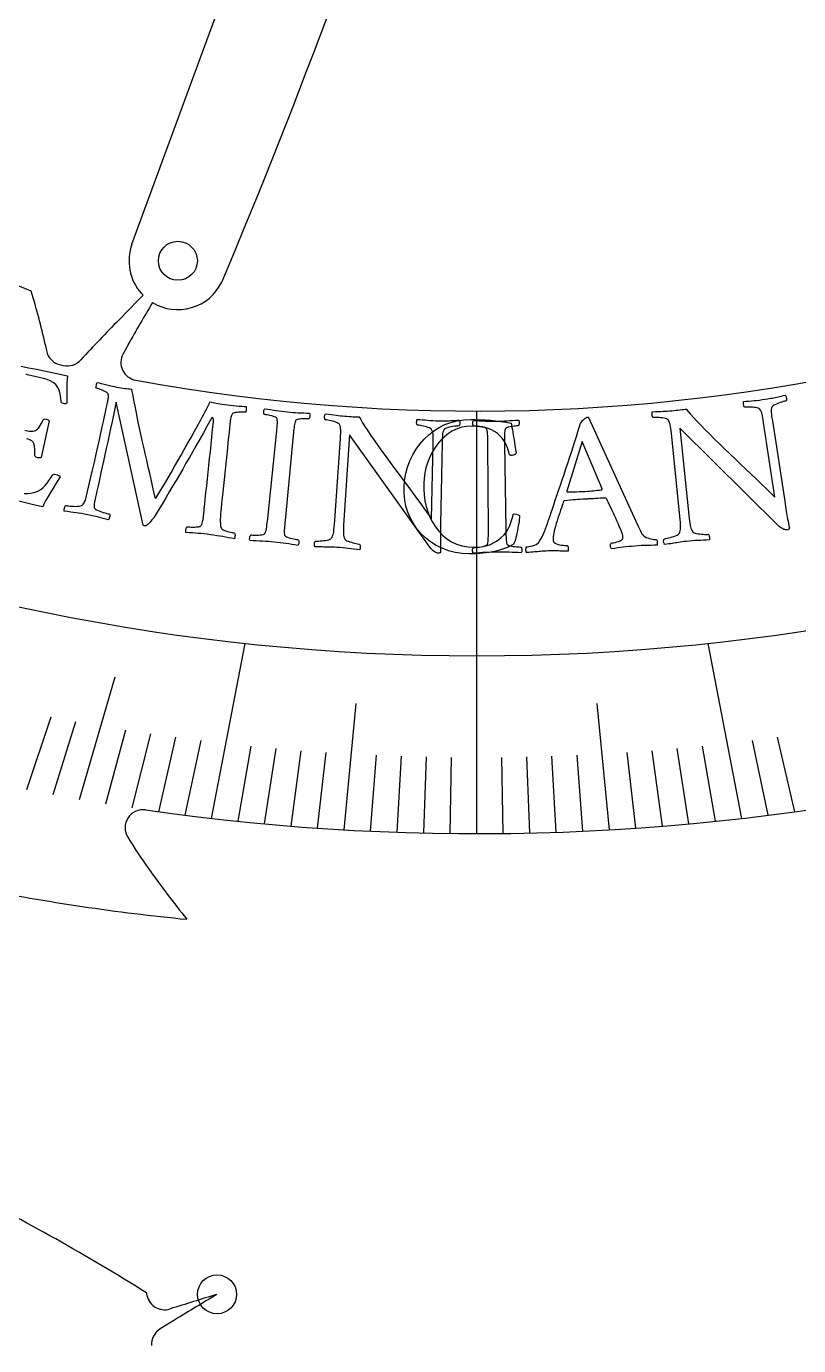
# Model space of a CAD drawing. Header units: millimetres. Extents: x -45 to 45, y -45 to 45.
# Drawn here: x -6.23 to 4.46, y -26.37 to -8.11 of the extents above; entities that cross this region are included whole.
import ezdxf

# ---------------------------------------------------------------- set-up
doc = ezdxf.new("R2010")
doc.units = ezdxf.units.MM
for name, color, linetype in [('CUT_INNER', 6, 'Continuous'), ('CUT_OUTER', 1, 'Continuous'), ('ENGRAVE', 7, 'Continuous'), ('ENGRAVE_FINE', 8, 'Continuous'), ('TEXT', 5, 'Continuous')]:
    doc.layers.add(name, color=color, linetype=linetype)

msp = doc.modelspace()

# ---------------------------------------------------------------- linework, layer by layer
at = {"layer": 'CUT_INNER'}
for points in [[(-4.772, -11.1205), (-1.9236, -3.3681), (-1.9024, -3.3181)], [(-4.9548, -12.1713), (-4.6858, -11.8987), (-4.6161, -11.829), (-4.6424, -11.8023)], [(-5.9734, -12.504), (-5.9559, -12.5953)], [(-4.8226, -12.5073), (-4.8945, -12.6383)], [(-5.7596, -12.7933), (-5.7224, -12.8015)], [(-4.0151, -20.4642), (-4.0119, -20.4687)], [(-4.57, -25.641), (-4.569, -25.6467)], [(-4.1714, -26.0092), (-4.3829, -26.1402)]]:
    msp.add_lwpolyline(points, dxfattribs=at)
for centre, radius, start, end in [((0.0001, -0.0001), 43.3831, 216.35284, 0.70917), ((-81.6063, 21.5093), 84.8242, 336.990557, 342.660295), ((0.0003, 12.8577), 26.2896, 259.65555, 307.11507), ((-17.452, -38.9657), 29.4412, 67.46598, 73.15908), ((-4.1384, -11.3533), 0.675, 159.82577, 221.70077), ((-4.1382, -11.3534), 0.6748, 238.82753, 334.20848), ((-14.1355, -14.2951), 8.3563, 12.37733, 17.57295), ((17.0528, -24.834), 25.1094, 149.07736, 150.59897), ((15.0532, -31.7837), 28.0173, 135.57219, 137.12493), ((-5.7101, -12.548), 0.2503, 190.89395, 258.59358), ((-5.6684, -12.557), 0.2504, 257.54647, 319.17719), ((-4.6754, -12.7587), 0.25, 151.22822, 259.62891), ((0.0003, 12.8506), 32.1325, 261.80212, 282.45773), ((-4.6175, -19.201), 0.25, 81.74257, 211.78499), ((1.0547, -15.7296), 6.9002, 211.478, 215.80257), ((6.5895, -11.918), 13.6197, 215.18659, 218.86541), ((-1.1436, 8.8325), 29.4412, 258.71598, 264.40908), ((-20.2321, -50.5706), 29.4412, 57.8607, 63.5538), ((-4.32, -25.6236), 0.2501, 185.30118, 287.29673), ((22.1845, -110.179), 88.362, 106.963289, 107.404267), ((42.2312, -102.1366), 89.1547, 120.931817, 121.36392), ((-4.2513, -26.3527), 0.25, 121.75692, 184.0699)]:
    msp.add_arc(centre, radius, start, end, dxfattribs=at)
at = {"layer": 'CUT_OUTER'}
msp.add_circle((0, 0), 45, dxfattribs=at)
at = {"layer": 'ENGRAVE'}
for points in [[(0, -19.2819), (0, -13.4319)], [(-3.6693, -19.0718), (-3.2037, -16.6515)], [(3.6693, -19.0718), (3.2037, -16.6515)]]:
    msp.add_lwpolyline(points, dxfattribs=at)
for centre, radius in [((0, 0), 44.1916), ((0, 12.859), 29.684), ((-4.1373, -11.3519), 0.27), ((-3.5943, -25.6608), 0.27)]:
    msp.add_circle(centre, radius, dxfattribs=at)
at = {"layer": 'ENGRAVE_FINE'}
for points in [[(-5.4989, -18.808), (-5.0031, -17.1122)], [(-1.8357, -19.2295), (-1.6688, -17.4811)], [(1.8357, -19.2295), (1.6688, -17.4811)], [(-6.229, -18.6725), (-5.893, -17.6653)], [(-5.8641, -18.7425), (-5.5473, -17.73)], [(-5.1334, -18.8693), (-4.8554, -17.8474)], [(-4.7677, -18.9263), (-4.5092, -17.9002)], [(-4.4018, -18.9791), (-4.1629, -17.949)], [(-4.0356, -19.0276), (-3.8164, -17.9938)], [(-3.3029, -19.1118), (-3.1231, -18.0717)], [(3.3029, -19.1118), (3.1231, -18.0717)], [(4.0356, -19.0276), (3.8164, -17.9938)], [(4.4018, -18.9791), (4.1629, -17.949)], [(-2.9362, -19.1475), (-2.7763, -18.1047)], [(-2.5695, -19.1791), (-2.4295, -18.1339)], [(-2.2026, -19.2064), (-2.0825, -18.1591)], [(-1.4686, -19.2484), (-1.3885, -18.1979)], [(-1.1015, -19.263), (-1.0414, -18.2115)], [(-0.7344, -19.2735), (-0.6943, -18.2212)], [(-0.3672, -19.2798), (-0.3471, -18.227)], [(0.3672, -19.2798), (0.3471, -18.227)], [(0.7344, -19.2735), (0.6943, -18.2212)], [(1.1015, -19.263), (1.0414, -18.2115)], [(1.4686, -19.2484), (1.3885, -18.1979)], [(2.2026, -19.2064), (2.0825, -18.1591)], [(2.5695, -19.1791), (2.4295, -18.1339)], [(2.9362, -19.1475), (2.7763, -18.1047)]]:
    msp.add_lwpolyline(points, dxfattribs=at)
at = {"layer": 'TEXT'}
for points in [[(-6.3049, -12.8093), (-6.2023, -12.8315), (-6.0949, -12.8534), (-5.9857, -12.8752), (-5.878, -12.8973), (-5.7717, -12.9197), (-5.6669, -12.9424), (-5.6708, -12.9941), (-5.6733, -13.0439), (-5.6742, -13.0919), (-5.6737, -13.138), (-5.6727, -13.1835), (-5.6721, -13.2296), (-5.672, -13.2763), (-5.6723, -13.3237), (-5.6814, -13.328), (-5.6926, -13.3301), (-5.7057, -13.33), (-5.7207, -13.3276), (-5.7358, -13.3231), (-5.7464, -13.3169), (-5.7524, -13.3093), (-5.7539, -13.3001), (-5.7611, -13.2208), (-5.7757, -13.1554), (-5.7978, -13.1039), (-5.8275, -13.0662), (-5.8631, -13.0379), (-5.9033, -13.0142), (-5.9479, -12.9953), (-5.9971, -12.981), (-6.2185, -12.9286), (-6.228, -12.9264), (-6.2409, -12.9236)], [(-6.2547, -13.6984), (-6.22, -13.7047), (-6.1904, -13.7091), (-6.1648, -13.7112), (-6.1425, -13.7108), (-6.1233, -13.7078), (-6.1073, -13.7022), (-6.0933, -13.694), (-6.0801, -13.683), (-6.0677, -13.6694), (-6.0561, -13.6529), (-6.0444, -13.6335), (-6.0315, -13.6107), (-6.0175, -13.5844), (-6.0025, -13.5548), (-5.9972, -13.5472), (-5.9884, -13.5428), (-5.9761, -13.5418), (-5.9604, -13.5441), (-5.9456, -13.5483), (-5.9335, -13.5537), (-5.9242, -13.5604), (-5.9176, -13.5682), (-6.0314, -14.0764), (-6.0394, -14.0797), (-6.0498, -14.081), (-6.0626, -14.0803), (-6.0779, -14.0776), (-6.0926, -14.073), (-6.1036, -14.0667), (-6.111, -14.0587), (-6.1148, -14.0489), (-6.1158, -14.0109), (-6.1171, -13.9784), (-6.1188, -13.9514), (-6.1208, -13.93), (-6.1232, -13.9127), (-6.1258, -13.8983), (-6.1287, -13.8868), (-6.1319, -13.8781), (-6.1356, -13.871), (-6.1399, -13.8643), (-6.1448, -13.8579), (-6.1504, -13.852), (-6.1582, -13.8449), (-6.1707, -13.8375), (-6.1878, -13.83), (-6.2096, -13.8224), (-6.2342, -13.8146)], [(-6.2632, -14.5725), (-6.2156, -14.5721), (-6.1725, -14.5684), (-6.1338, -14.5615), (-6.0996, -14.5514), (-6.0644, -14.5366), (-6.0318, -14.5167), (-6.0017, -14.4917), (-5.9743, -14.4616), (-5.9482, -14.4281), (-5.9221, -14.393), (-5.8961, -14.3561), (-5.8702, -14.3177), (-5.8641, -14.3114), (-5.855, -14.3079), (-5.8429, -14.3073), (-5.8278, -14.3094), (-5.8051, -14.3154), (-5.787, -14.3225), (-5.7736, -14.3308), (-5.7647, -14.3403), (-5.7965, -14.3923), (-5.8297, -14.4458), (-5.8642, -14.5008), (-5.9, -14.5574), (-5.934, -14.6129), (-5.9631, -14.6647), (-5.9873, -14.7128), (-6.0065, -14.7574), (-6.1175, -14.7326), (-6.228, -14.7068), (-6.3379, -14.6799)]]:
    msp.add_lwpolyline(points, dxfattribs=at)
for points in [[(-4.9886, -13.0994), (-4.9564, -13.1053), (-4.9261, -13.1103), (-4.8977, -13.1143), (-4.8711, -13.1174), (-4.8461, -13.12), (-4.822, -13.1226), (-4.799, -13.1251), (-4.777, -13.1277), (-4.7728, -13.1595), (-4.7665, -13.1994), (-4.7579, -13.2472), (-4.7471, -13.3029), (-4.7346, -13.3653), (-4.7209, -13.4331), (-4.7059, -13.5063), (-4.6896, -13.585), (-4.6722, -13.6675), (-4.6539, -13.7526), (-4.6345, -13.8401), (-4.6141, -13.9301), (-4.5932, -14.0212), (-4.5725, -14.112), (-4.5518, -14.2026), (-4.5312, -14.293), (-4.5109, -14.3816), (-4.4914, -14.467), (-4.4726, -14.5493), (-4.4545, -14.6283), (-4.4532, -14.631), (-4.451, -14.6332), (-4.448, -14.6347), (-4.4442, -14.6357), (-4.4402, -14.6356), (-4.4367, -14.634), (-4.4337, -14.6309), (-4.4312, -14.6263), (-4.3754, -14.5318), (-4.3228, -14.4419), (-4.2734, -14.3567), (-4.227, -14.2761), (-4.1822, -14.1978), (-4.1374, -14.1195), (-4.0926, -14.0412), (-4.0479, -13.9628), (-4.0021, -13.8822), (-3.9544, -13.7975), (-3.9048, -13.7085), (-3.8532, -13.6153), (-3.8361, -13.5842), (-3.8185, -13.5517), (-3.8003, -13.5179), (-3.7817, -13.4827), (-3.7635, -13.4479), (-3.7467, -13.4155), (-3.7313, -13.3853), (-3.7173, -13.3575), (-3.7056, -13.3341), (-3.6973, -13.3174), (-3.6923, -13.3074), (-3.6907, -13.3041), (-3.6312, -13.3161), (-3.5773, -13.3262), (-3.5289, -13.3344), (-3.486, -13.3407), (-3.4501, -13.3453), (-3.412, -13.3497), (-3.3716, -13.354), (-3.3291, -13.3582), (-3.2878, -13.362), (-3.2514, -13.3651), (-3.2199, -13.3676), (-3.1932, -13.3694), (-3.1924, -13.3743), (-3.1921, -13.3831), (-3.1923, -13.3957), (-3.1929, -13.4122), (-3.1937, -13.4283), (-3.1942, -13.4399), (-3.1946, -13.4468), (-3.1947, -13.4491), (-3.2056, -13.4481), (-3.2194, -13.4475), (-3.2361, -13.4472), (-3.2558, -13.4473), (-3.2768, -13.4479), (-3.2973, -13.4493), (-3.3174, -13.4514), (-3.3372, -13.4542), (-3.3549, -13.4578), (-3.3689, -13.4623), (-3.3793, -13.4676), (-3.3861, -13.4736), (-3.3911, -13.4837), (-3.3957, -13.4952), (-3.3998, -13.5083), (-3.4034, -13.5228), (-3.4065, -13.5377), (-3.4092, -13.552), (-3.4115, -13.5656), (-3.4133, -13.5786), (-3.4171, -13.6184), (-3.422, -13.6674), (-3.4281, -13.7255), (-3.4354, -13.7927), (-3.4435, -13.8666), (-3.4519, -13.945), (-3.4607, -14.0278), (-3.4699, -14.115), (-3.4793, -14.2041), (-3.4886, -14.2927), (-3.4978, -14.3808), (-3.5069, -14.4684), (-3.5157, -14.5532), (-3.5241, -14.6331), (-3.532, -14.7081), (-3.5395, -14.7782), (-3.5429, -14.8171), (-3.5457, -14.8551), (-3.5481, -14.8921), (-3.55, -14.928), (-3.5506, -14.9622), (-3.549, -14.9938), (-3.5453, -15.0228), (-3.5395, -15.0492), (-3.5342, -15.0593), (-3.5245, -15.0686), (-3.5104, -15.0772), (-3.4918, -15.0852), (-3.4709, -15.0924), (-3.4497, -15.099), (-3.4283, -15.1048), (-3.4065, -15.11), (-3.3867, -15.1143), (-3.3708, -15.1175), (-3.3591, -15.1197), (-3.3513, -15.1209), (-3.3476, -15.1318), (-3.3457, -15.1433), (-3.3454, -15.1556), (-3.3469, -15.1685), (-3.3491, -15.1804), (-3.3512, -15.1897), (-3.3532, -15.1963), (-3.355, -15.2003), (-3.396, -15.1926), (-3.4364, -15.1851), (-3.4763, -15.1778), (-3.5156, -15.1707), (-3.5555, -15.1637), (-3.5971, -15.1571), (-3.6403, -15.1507), (-3.6853, -15.1446), (-3.7323, -15.1386), (-3.7762, -15.1335), (-3.8169, -15.1293), (-3.8545, -15.1261), (-3.8921, -15.1231), (-3.933, -15.1198), (-3.977, -15.1161), (-4.0244, -15.1121), (-4.0252, -15.1077), (-4.0256, -15.1005), (-4.0256, -15.0905), (-4.0253, -15.0777), (-4.024, -15.0643), (-4.0216, -15.0525), (-4.018, -15.0423), (-4.0131, -15.0337), (-4.0033, -15.0348), (-3.9909, -15.0358), (-3.9759, -15.0366), (-3.9584, -15.0372), (-3.9395, -15.0376), (-3.9207, -15.0375), (-3.9017, -15.0372), (-3.8828, -15.0364), (-3.865, -15.0352), (-3.8497, -15.0335), (-3.8369, -15.0313), (-3.8265, -15.0285), (-3.8191, -15.0232), (-3.8122, -15.014), (-3.8059, -15.0008), (-3.8001, -14.9835), (-3.795, -14.9649), (-3.7908, -14.9476), (-3.7876, -14.9317), (-3.7852, -14.917), (-3.7831, -14.9004), (-3.7811, -14.8815), (-3.7791, -14.8602), (-3.7772, -14.8367), (-3.7752, -14.8131), (-3.7732, -14.7919), (-3.7712, -14.7729), (-3.7691, -14.7563), (-3.7584, -14.6574), (-3.748, -14.5603), (-3.7379, -14.4652), (-3.7279, -14.372), (-3.7181, -14.2792), (-3.708, -14.1854), (-3.6978, -14.0906), (-3.6875, -13.9947), (-3.6769, -13.8964), (-3.6662, -13.7944), (-3.6553, -13.6887), (-3.6442, -13.5792), (-3.6438, -13.5741), (-3.6439, -13.5671), (-3.6444, -13.5583), (-3.6453, -13.5476), (-3.6471, -13.5373), (-3.6504, -13.5298), (-3.655, -13.5248), (-3.6611, -13.5226), (-3.6641, -13.5234), (-3.6678, -13.5266), (-3.6722, -13.5323), (-3.6773, -13.5403), (-3.7315, -13.6379), (-3.7839, -13.7318), (-3.8345, -13.822), (-3.8833, -13.9084), (-3.9309, -13.9922), (-3.9779, -14.0745), (-4.0245, -14.1551), (-4.0705, -14.2342), (-4.1164, -14.3128), (-4.1628, -14.392), (-4.2097, -14.4717), (-4.2571, -14.5521), (-4.3057, -14.6343), (-4.3563, -14.7196), (-4.4089, -14.8079), (-4.4635, -14.8992), (-4.4684, -14.9056), (-4.4755, -14.9145), (-4.4848, -14.9259), (-4.4963, -14.9398), (-4.509, -14.9547), (-4.5218, -14.969), (-4.5347, -14.9828), (-4.5477, -14.996), (-4.5602, -15.0073), (-4.5717, -15.0154), (-4.5821, -15.0202), (-4.5914, -15.0218), (-4.5949, -15.0221), (-4.5993, -15.0212), (-4.6046, -15.0191), (-4.6108, -15.0157), (-4.6121, -15.0143), (-4.6133, -15.0132), (-4.6147, -15.0124), (-4.6161, -15.012), (-4.9897, -13.3067), (-5.0083, -13.3961), (-5.0275, -13.4868), (-5.0473, -13.5788), (-5.0678, -13.6722), (-5.0883, -13.7655), (-5.1085, -13.8575), (-5.1282, -13.9481), (-5.1475, -14.0374), (-5.1662, -14.1238), (-5.184, -14.2058), (-5.2011, -14.2835), (-5.2173, -14.3569), (-5.2323, -14.4246), (-5.2459, -14.4854), (-5.258, -14.5393), (-5.2685, -14.5863), (-5.2772, -14.6249), (-5.2836, -14.6536), (-5.2878, -14.6726), (-5.2897, -14.6816), (-5.2915, -14.6917), (-5.293, -14.7023), (-5.2942, -14.7135), (-5.2952, -14.7253), (-5.2958, -14.737), (-5.2959, -14.7478), (-5.2954, -14.7579), (-5.2945, -14.7672), (-5.2895, -14.7777), (-5.2791, -14.7882), (-5.2634, -14.7985), (-5.2424, -14.8088), (-5.2186, -14.8186), (-5.1944, -14.8276), (-5.1699, -14.8357), (-5.145, -14.8429), (-5.1223, -14.849), (-5.1045, -14.8537), (-5.0916, -14.8568), (-5.0835, -14.8586), (-5.08, -14.8663), (-5.0786, -14.876), (-5.0795, -14.8879), (-5.0827, -14.9019), (-5.0866, -14.9154), (-5.09, -14.9258), (-5.0927, -14.933), (-5.095, -14.9371), (-5.1342, -14.9271), (-5.1706, -14.9177), (-5.2042, -14.909), (-5.235, -14.901), (-5.2663, -14.8932), (-5.3017, -14.8851), (-5.341, -14.8767), (-5.3843, -14.8681), (-5.4305, -14.8593), (-5.4729, -14.8518), (-5.5116, -14.8455), (-5.5464, -14.8404), (-5.5813, -14.8357), (-5.6201, -14.8303), (-5.6628, -14.8242), (-5.7095, -14.8174), (-5.7101, -14.8129), (-5.71, -14.8057), (-5.7094, -14.7957), (-5.7083, -14.783), (-5.7063, -14.7696), (-5.7031, -14.758), (-5.6989, -14.748), (-5.6935, -14.7398), (-5.6829, -14.7416), (-5.6682, -14.7435), (-5.6493, -14.7456), (-5.6261, -14.7478), (-5.6009, -14.7497), (-5.5757, -14.7508), (-5.5506, -14.7512), (-5.5255, -14.7508), (-5.5027, -14.7492), (-5.4843, -14.746), (-5.4703, -14.7412), (-5.4608, -14.7348), (-5.449, -14.7224), (-5.4389, -14.7092), (-5.4305, -14.6951), (-5.4237, -14.6801), (-5.4178, -14.6639), (-5.4119, -14.646), (-5.406, -14.6265), (-5.4002, -14.6054), (-5.3723, -14.4852), (-5.3451, -14.3674), (-5.3186, -14.252), (-5.2928, -14.139), (-5.268, -14.03), (-5.2448, -13.9266), (-5.223, -13.8289), (-5.2027, -13.7369), (-5.184, -13.6519), (-5.1672, -13.5751), (-5.1521, -13.5067), (-5.1389, -13.4465), (-5.1279, -13.3963), (-5.1195, -13.3577), (-5.1137, -13.3306), (-5.1105, -13.3151), (-5.1076, -13.3), (-5.105, -13.2852), (-5.1026, -13.2707), (-5.1004, -13.2565), (-5.0988, -13.2428), (-5.0982, -13.2295), (-5.0986, -13.2168), (-5.0999, -13.2047), (-5.1031, -13.1957), (-5.1105, -13.1864), (-5.1222, -13.1768), (-5.1381, -13.1669), (-5.1564, -13.1571), (-5.1751, -13.148), (-5.1942, -13.1395), (-5.2139, -13.1316), (-5.2323, -13.1248), (-5.2477, -13.1194), (-5.2601, -13.1155), (-5.2695, -13.1132), (-5.2702, -13.1106), (-5.2696, -13.1034), (-5.2677, -13.0916), (-5.2646, -13.0752), (-5.261, -13.0586), (-5.2581, -13.0465), (-5.2556, -13.0388), (-5.2538, -13.0355), (-5.2251, -13.0427), (-5.1994, -13.0493), (-5.1767, -13.0553), (-5.157, -13.0607), (-5.1387, -13.0657), (-5.1204, -13.0705), (-5.1021, -13.0751), (-5.0837, -13.0795), (-5.064, -13.084), (-5.0415, -13.0888), (-5.0164, -13.094), (-4.9886, -13.0994)], [(2.7002, -13.4276), (2.7295, -13.4246), (2.7585, -13.4215), (2.7872, -13.4185), (2.8156, -13.4155), (2.8419, -13.4125), (2.8644, -13.4095), (2.8833, -13.4065), (2.8984, -13.4036), (2.9255, -13.4368), (2.9595, -13.4759), (3.0003, -13.5209), (3.0482, -13.5719), (3.1017, -13.6276), (3.1596, -13.6867), (3.222, -13.7493), (3.2889, -13.8154), (3.3589, -13.8836), (3.4303, -13.9528), (3.5033, -14.0228), (3.5778, -14.0938), (3.6527, -14.1649), (3.7269, -14.2354), (3.8003, -14.3053), (3.8729, -14.3746), (3.9429, -14.4421), (4.0085, -14.5063), (4.0697, -14.5673), (4.1263, -14.6251), (3.9708, -13.5894), (3.9655, -13.5549), (3.9604, -13.5244), (3.9555, -13.4977), (3.9509, -13.475), (3.9453, -13.4549), (3.9375, -13.4362), (3.9276, -13.4189), (3.9154, -13.403), (3.9084, -13.397), (3.8973, -13.3918), (3.8823, -13.3873), (3.8632, -13.3836), (3.842, -13.3806), (3.8204, -13.3784), (3.7984, -13.3769), (3.776, -13.3762), (3.7549, -13.3761), (3.7367, -13.3765), (3.7216, -13.3773), (3.7094, -13.3786), (3.7037, -13.3715), (3.6992, -13.3625), (3.6961, -13.3518), (3.6943, -13.3393), (3.6933, -13.3268), (3.6927, -13.3163), (3.6926, -13.3076), (3.6929, -13.3009), (3.7313, -13.297), (3.7685, -13.2933), (3.8045, -13.29), (3.8395, -13.2869), (3.8749, -13.2836), (3.9123, -13.2793), (3.9519, -13.2742), (3.9935, -13.2681), (4.0228, -13.2636), (4.0492, -13.2592), (4.0727, -13.2551), (4.0933, -13.2512), (4.1127, -13.2474), (4.1324, -13.2433), (4.1523, -13.239), (4.1726, -13.2344), (4.1941, -13.2295), (4.2178, -13.2243), (4.2436, -13.2186), (4.2716, -13.2126), (4.2751, -13.2185), (4.2785, -13.2258), (4.2818, -13.2346), (4.2851, -13.2449), (4.2874, -13.2559), (4.2881, -13.2673), (4.2871, -13.2789), (4.2844, -13.2909), (4.2745, -13.2928), (4.2609, -13.2961), (4.2436, -13.3007), (4.2225, -13.3067), (4.1999, -13.3136), (4.1779, -13.3213), (4.1566, -13.3298), (4.1359, -13.3391), (4.1175, -13.3487), (4.1032, -13.3582), (4.093, -13.3676), (4.0869, -13.3769), (4.081, -13.3941), (4.0773, -13.412), (4.0757, -13.4307), (4.0764, -13.4501), (4.0786, -13.4723), (4.0819, -13.4994), (4.0863, -13.5313), (4.0919, -13.568), (4.2638, -14.6786), (4.2697, -14.7165), (4.2752, -14.752), (4.2803, -14.785), (4.285, -14.8156), (4.2896, -14.8447), (4.2943, -14.8733), (4.2991, -14.9013), (4.304, -14.9287), (4.3092, -14.957), (4.3149, -14.9875), (4.3212, -15.0203), (4.328, -15.0553), (4.3266, -15.0607), (4.3237, -15.0653), (4.3192, -15.069), (4.313, -15.072), (4.3066, -15.0742), (4.3012, -15.0759), (4.2969, -15.0771), (4.2935, -15.0778), (4.2867, -15.078), (4.2776, -15.0767), (4.2664, -15.0739), (4.2529, -15.0697), (4.2378, -15.0634), (4.2217, -15.0544), (4.2048, -15.0427), (4.1868, -15.0282), (2.8099, -13.6694), (2.9423, -14.9193), (2.9462, -14.9538), (2.9502, -14.9842), (2.9544, -15.0106), (2.9586, -15.0328), (2.9639, -15.0524), (2.971, -15.071), (2.98, -15.0885), (2.9908, -15.1048), (2.9979, -15.1111), (3.0091, -15.1167), (3.0243, -15.1218), (3.0437, -15.1262), (3.0654, -15.1299), (3.0878, -15.1331), (3.1109, -15.1356), (3.1346, -15.1375), (3.1571, -15.1387), (3.1764, -15.1392), (3.1926, -15.1389), (3.2056, -15.138), (3.2115, -15.1452), (3.2161, -15.1539), (3.2195, -15.1642), (3.2215, -15.1761), (3.2226, -15.188), (3.2227, -15.1987), (3.222, -15.2081), (3.2203, -15.2161), (3.1792, -15.218), (3.1395, -15.2199), (3.1012, -15.2217), (3.0644, -15.2236), (3.0271, -15.2257), (2.9874, -15.2287), (2.9452, -15.2323), (2.9005, -15.2367), (2.8701, -15.24), (2.8421, -15.2434), (2.8165, -15.2468), (2.7932, -15.2504), (2.7713, -15.254), (2.7497, -15.2575), (2.7285, -15.261), (2.7076, -15.2645), (2.6854, -15.268), (2.6602, -15.2718), (2.6318, -15.2759), (2.6004, -15.2803), (2.5972, -15.2742), (2.5941, -15.2666), (2.5913, -15.2577), (2.5887, -15.2472), (2.5871, -15.236), (2.5874, -15.2246), (2.5894, -15.2131), (2.5932, -15.2013), (2.6037, -15.1999), (2.6181, -15.1973), (2.6363, -15.1933), (2.6584, -15.1881), (2.6823, -15.182), (2.7059, -15.1751), (2.7292, -15.1675), (2.7524, -15.1592), (2.7729, -15.1505), (2.7885, -15.1417), (2.7993, -15.1329), (2.8052, -15.124), (2.8126, -15.1072), (2.8179, -15.0897), (2.8212, -15.0715), (2.8225, -15.0526), (2.8222, -15.0309), (2.8208, -15.0041), (2.8184, -14.9722), (2.8149, -14.9353), (2.694, -13.7412), (2.69, -13.7043), (2.686, -13.6723), (2.682, -13.6453), (2.6779, -13.6233), (2.673, -13.6045), (2.6664, -13.5868), (2.658, -13.5704), (2.6479, -13.5552), (2.6408, -13.5477), (2.6291, -13.5411), (2.613, -13.5355), (2.5924, -13.5309), (2.5695, -13.5272), (2.5465, -13.5243), (2.5235, -13.5224), (2.5004, -13.5213), (2.4791, -13.5208), (2.4616, -13.5207), (2.4479, -13.5209), (2.4379, -13.5214), (2.4323, -13.5106), (2.4284, -13.4996), (2.4262, -13.4884), (2.4257, -13.4771), (2.4262, -13.4664), (2.4272, -13.457), (2.4287, -13.4491), (2.4306, -13.4425), (2.4742, -13.44), (2.5135, -13.4379), (2.5484, -13.4364), (2.579, -13.4355), (2.6078, -13.4345), (2.6377, -13.4329), (2.6684, -13.4306), (2.7002, -13.4276)], [(-2.6232, -13.4439), (-2.5845, -13.4475), (-2.5462, -13.4504), (-2.5084, -13.4527), (-2.471, -13.4544), (-2.4335, -13.4558), (-2.3951, -13.4575), (-2.3559, -13.4594), (-2.3159, -13.4614), (-2.3118, -13.4685), (-2.3095, -13.4776), (-2.3089, -13.4886), (-2.3099, -13.5017), (-2.3122, -13.5146), (-2.3151, -13.5254), (-2.3186, -13.534), (-2.3228, -13.5403), (-2.3326, -13.5398), (-2.3458, -13.5394), (-2.3624, -13.5392), (-2.3825, -13.5393), (-2.4039, -13.5397), (-2.4247, -13.5408), (-2.4449, -13.5424), (-2.4645, -13.5446), (-2.4818, -13.5477), (-2.4952, -13.5523), (-2.5046, -13.5584), (-2.5101, -13.5659), (-2.5151, -13.5807), (-2.5196, -13.5977), (-2.5233, -13.6168), (-2.5265, -13.6382), (-2.5293, -13.6612), (-2.532, -13.6853), (-2.5347, -13.7105), (-2.5372, -13.7367), (-2.5376, -13.7409), (-2.5381, -13.7452), (-2.5385, -13.7494), (-2.5389, -13.7536), (-2.5393, -13.7578), (-2.5397, -13.7621), (-2.5401, -13.7663), (-2.5405, -13.7705), (-2.6526, -14.9456), (-2.653, -14.9498), (-2.6534, -14.954), (-2.6538, -14.9583), (-2.6542, -14.9625), (-2.6546, -14.9667), (-2.655, -14.9709), (-2.6554, -14.9752), (-2.6558, -14.9794), (-2.6582, -15.0055), (-2.6603, -15.0305), (-2.6621, -15.0542), (-2.6636, -15.0767), (-2.6645, -15.0977), (-2.6642, -15.1168), (-2.6629, -15.1341), (-2.6605, -15.1495), (-2.6561, -15.1569), (-2.6475, -15.1643), (-2.6344, -15.1717), (-2.6171, -15.1792), (-2.5972, -15.1863), (-2.5765, -15.1926), (-2.5549, -15.198), (-2.5326, -15.2026), (-2.5116, -15.2064), (-2.4942, -15.2092), (-2.4803, -15.2113), (-2.4699, -15.2125), (-2.4667, -15.2195), (-2.4645, -15.2286), (-2.4634, -15.2397), (-2.4634, -15.2528), (-2.4646, -15.2659), (-2.4673, -15.2766), (-2.4714, -15.2852), (-2.4769, -15.2914), (-2.5193, -15.2849), (-2.5608, -15.2786), (-2.6014, -15.2724), (-2.6412, -15.2665), (-2.6808, -15.2609), (-2.7209, -15.2557), (-2.7616, -15.251), (-2.803, -15.2466), (-2.8433, -15.2428), (-2.8841, -15.2394), (-2.9253, -15.2365), (-2.9669, -15.234), (-3.0089, -15.2318), (-3.0513, -15.2296), (-3.0941, -15.2275), (-3.1372, -15.2255), (-3.1414, -15.2183), (-3.1437, -15.2091), (-3.1442, -15.198), (-3.1428, -15.185), (-3.1402, -15.1721), (-3.1369, -15.1614), (-3.133, -15.153), (-3.1284, -15.1467), (-3.118, -15.1476), (-3.104, -15.1484), (-3.0863, -15.149), (-3.065, -15.1495), (-3.0421, -15.1494), (-3.0197, -15.1483), (-2.9977, -15.1463), (-2.9761, -15.1434), (-2.9572, -15.1395), (-2.9431, -15.1348), (-2.9337, -15.1292), (-2.9292, -15.1227), (-2.9222, -15.1051), (-2.9162, -15.0849), (-2.9112, -15.0622), (-2.9072, -15.0368), (-2.9038, -15.0096), (-2.9004, -14.9813), (-2.897, -14.9519), (-2.8938, -14.9215), (-2.7715, -13.7475), (-2.7684, -13.7169), (-2.7655, -13.6873), (-2.763, -13.6585), (-2.7607, -13.6305), (-2.7592, -13.6042), (-2.7592, -13.5805), (-2.7606, -13.5593), (-2.7635, -13.5405), (-2.7663, -13.5322), (-2.7738, -13.5245), (-2.7859, -13.5174), (-2.8026, -13.5108), (-2.822, -13.5047), (-2.8419, -13.4991), (-2.8623, -13.494), (-2.8833, -13.4893), (-2.903, -13.4853), (-2.9193, -13.4821), (-2.9323, -13.4799), (-2.9421, -13.4785), (-2.9449, -13.4714), (-2.9467, -13.4623), (-2.9474, -13.4512), (-2.9471, -13.4381), (-2.9455, -13.4251), (-2.9427, -13.4144), (-2.9386, -13.4059), (-2.9333, -13.3998), (-2.8934, -13.4057), (-2.8538, -13.4117), (-2.8146, -13.4178), (-2.7758, -13.424), (-2.7372, -13.4299), (-2.6989, -13.4352), (-2.6609, -13.4399), (-2.6232, -13.4439)], [(-1.8266, -13.5027), (-1.7972, -13.5047), (-1.7681, -13.5067), (-1.7393, -13.5086), (-1.7108, -13.5105), (-1.6844, -13.512), (-1.6617, -13.5129), (-1.6426, -13.5132), (-1.6272, -13.5129), (-1.6062, -13.5502), (-1.5794, -13.5945), (-1.5468, -13.6459), (-1.5084, -13.7043), (-1.4651, -13.7683), (-1.4181, -13.8365), (-1.3673, -13.9088), (-1.3127, -13.9853), (-1.2554, -14.0645), (-1.1968, -14.1448), (-1.1369, -14.2263), (-1.0756, -14.3089), (-1.0139, -14.3917), (-0.9529, -14.4739), (-0.8925, -14.5553), (-0.8328, -14.636), (-0.7753, -14.7144), (-0.7216, -14.7889), (-0.6717, -14.8594), (-0.6258, -14.9261), (-0.6022, -13.879), (-0.6016, -13.8441), (-0.6014, -13.8132), (-0.6017, -13.7861), (-0.6023, -13.7629), (-0.6044, -13.7422), (-0.6089, -13.7224), (-0.6157, -13.7037), (-0.625, -13.6859), (-0.6309, -13.6788), (-0.6409, -13.6718), (-0.655, -13.6648), (-0.6731, -13.6579), (-0.6935, -13.6513), (-0.7144, -13.6455), (-0.7359, -13.6403), (-0.7578, -13.6358), (-0.7786, -13.6321), (-0.7965, -13.6293), (-0.8116, -13.6275), (-0.8239, -13.6267), (-0.8283, -13.6187), (-0.8311, -13.6091), (-0.8323, -13.598), (-0.832, -13.5854), (-0.8309, -13.5729), (-0.8296, -13.5624), (-0.8283, -13.5539), (-0.8268, -13.5473), (-0.7883, -13.55), (-0.751, -13.5528), (-0.7149, -13.5556), (-0.68, -13.5586), (-0.6446, -13.5613), (-0.6069, -13.5635), (-0.5671, -13.5652), (-0.525, -13.5664), (-0.4954, -13.5668), (-0.4687, -13.5671), (-0.4448, -13.567), (-0.4238, -13.5668), (-0.4041, -13.5663), (-0.384, -13.5656), (-0.3636, -13.5647), (-0.3428, -13.5637), (-0.3208, -13.5625), (-0.2966, -13.5614), (-0.2702, -13.5603), (-0.2416, -13.5591), (-0.2391, -13.5655), (-0.237, -13.5733), (-0.2352, -13.5826), (-0.2338, -13.5932), (-0.2334, -13.6045), (-0.2347, -13.6158), (-0.2376, -13.6271), (-0.2423, -13.6384), (-0.2524, -13.6387), (-0.2663, -13.6396), (-0.2842, -13.6412), (-0.3059, -13.6434), (-0.3294, -13.6464), (-0.3524, -13.6503), (-0.3749, -13.655), (-0.3969, -13.6606), (-0.4166, -13.6669), (-0.4323, -13.6738), (-0.4439, -13.6814), (-0.4515, -13.6895), (-0.4603, -13.7054), (-0.467, -13.7224), (-0.4718, -13.7406), (-0.4745, -13.7598), (-0.4761, -13.7821), (-0.4774, -13.8093), (-0.4785, -13.8415), (-0.4793, -13.8786), (-0.4995, -15.0022), (-0.5002, -15.0406), (-0.5008, -15.0765), (-0.5014, -15.11), (-0.502, -15.1409), (-0.5024, -15.1704), (-0.5026, -15.1993), (-0.5027, -15.2277), (-0.5026, -15.2556), (-0.5023, -15.2843), (-0.5018, -15.3154), (-0.5013, -15.3487), (-0.5005, -15.3844), (-0.5028, -15.3895), (-0.5065, -15.3935), (-0.5116, -15.3964), (-0.5181, -15.3983), (-0.5248, -15.3994), (-0.5304, -15.4001), (-0.5349, -15.4006), (-0.5384, -15.4007), (-0.5451, -15.3997), (-0.5538, -15.3969), (-0.5644, -15.3922), (-0.577, -15.3858), (-0.5908, -15.377), (-0.6051, -15.3654), (-0.6198, -15.3509), (-0.635, -15.3336), (-1.7598, -13.7597), (-1.8427, -15.0138), (-1.8447, -15.0485), (-1.8459, -15.0792), (-1.8463, -15.1058), (-1.846, -15.1285), (-1.8441, -15.1487), (-1.8403, -15.1682), (-1.8344, -15.1869), (-1.8265, -15.2049), (-1.8206, -15.2123), (-1.8106, -15.2198), (-1.7964, -15.2273), (-1.7781, -15.235), (-1.7573, -15.2424), (-1.7358, -15.2493), (-1.7135, -15.2557), (-1.6904, -15.2617), (-1.6685, -15.2667), (-1.6495, -15.2705), (-1.6336, -15.273), (-1.6206, -15.2743), (-1.616, -15.2823), (-1.6129, -15.2917), (-1.6114, -15.3024), (-1.6113, -15.3145), (-1.6124, -15.3265), (-1.6141, -15.337), (-1.6164, -15.3461), (-1.6194, -15.3537), (-1.6603, -15.3486), (-1.6997, -15.3437), (-1.7377, -15.339), (-1.7743, -15.3345), (-1.8114, -15.3303), (-1.8511, -15.3264), (-1.8933, -15.3228), (-1.938, -15.3194), (-1.9685, -15.3175), (-1.9967, -15.3161), (-2.0226, -15.3151), (-2.0461, -15.3146), (-2.0683, -15.3144), (-2.0902, -15.3142), (-2.1117, -15.3141), (-2.1328, -15.3139), (-2.1553, -15.3136), (-2.1809, -15.3131), (-2.2095, -15.3122), (-2.2411, -15.3112), (-2.2433, -15.3046), (-2.245, -15.2967), (-2.2463, -15.2873), (-2.247, -15.2766), (-2.2467, -15.2653), (-2.2445, -15.2541), (-2.2406, -15.2431), (-2.2348, -15.2322), (-2.2242, -15.2326), (-2.2096, -15.2324), (-2.191, -15.2316), (-2.1683, -15.2303), (-2.1437, -15.2283), (-2.1193, -15.2255), (-2.095, -15.222), (-2.0708, -15.2178), (-2.0491, -15.2127), (-2.0321, -15.2067), (-2.02, -15.1999), (-2.0127, -15.1922), (-2.0026, -15.1769), (-1.9943, -15.1605), (-1.9879, -15.1431), (-1.9835, -15.1247), (-1.9801, -15.1033), (-1.9769, -15.0766), (-1.9738, -15.0448), (-1.9709, -15.0079), (-1.8862, -13.8107), (-1.8839, -13.7736), (-1.8824, -13.7414), (-1.8817, -13.7141), (-1.8819, -13.6918), (-1.8835, -13.6723), (-1.8871, -13.6538), (-1.8925, -13.6362), (-1.8999, -13.6196), (-1.9056, -13.6109), (-1.916, -13.6024), (-1.9309, -13.5942), (-1.9504, -13.5861), (-1.9723, -13.5785), (-1.9945, -13.5718), (-2.0169, -13.5659), (-2.0395, -13.5609), (-2.0603, -13.5568), (-2.0776, -13.5537), (-2.0911, -13.5515), (-2.101, -13.5504), (-2.1047, -13.5388), (-2.1067, -13.5272), (-2.1069, -13.5159), (-2.1055, -13.5046), (-2.1032, -13.4942), (-2.1006, -13.4851), (-2.0978, -13.4775), (-2.0948, -13.4714), (-2.0514, -13.4763), (-2.0123, -13.481), (-1.9777, -13.4855), (-1.9474, -13.4898), (-1.9188, -13.4938), (-1.8891, -13.4972), (-1.8584, -13.5002), (-1.8266, -13.5027)], [(0.9773, -14.9896), (0.9788, -14.9852), (0.9834, -14.972), (0.9911, -14.95), (1.0018, -14.9193), (1.015, -14.881), (1.0303, -14.8365), (1.0476, -14.7856), (1.0668, -14.7285), (1.0877, -14.6665), (1.11, -14.6011), (1.1336, -14.5322), (1.1584, -14.4599), (1.1839, -14.3853), (1.2094, -14.3097), (1.2348, -14.2329), (1.2602, -14.155), (1.2852, -14.0774), (1.3097, -14.0014), (1.3336, -13.927), (1.3569, -13.8542), (1.3791, -13.7843), (1.4, -13.7187), (1.4194, -13.6575), (1.4374, -13.6005), (1.4438, -13.5885), (1.4533, -13.5755), (1.466, -13.5617), (1.4819, -13.547), (1.4983, -13.5337), (1.5127, -13.524), (1.5251, -13.518), (1.5355, -13.5156), (1.5379, -13.5155), (1.5399, -13.5157), (1.5413, -13.516), (1.5423, -13.5166), (1.5433, -13.5174), (1.5448, -13.5182), (1.5468, -13.5193), (1.5493, -13.5205), (2.2015, -14.9565), (2.2352, -15.027), (2.2607, -15.0796), (2.2781, -15.1144), (2.2872, -15.1314), (2.2973, -15.1456), (2.3107, -15.1586), (2.3274, -15.1701), (2.3474, -15.1804), (2.3691, -15.1891), (2.3906, -15.1962), (2.412, -15.2018), (2.4333, -15.2057), (2.4525, -15.2084), (2.4679, -15.2102), (2.4795, -15.211), (2.4871, -15.2109), (2.4927, -15.2185), (2.4966, -15.2282), (2.4989, -15.24), (2.4996, -15.2539), (2.4994, -15.2673), (2.4988, -15.2777), (2.4981, -15.2852), (2.497, -15.2896), (2.4562, -15.2905), (2.4175, -15.2912), (2.381, -15.292), (2.3467, -15.2926), (2.3119, -15.2936), (2.2739, -15.2954), (2.2327, -15.2979), (2.1882, -15.3011), (2.1415, -15.305), (2.0988, -15.309), (2.0604, -15.3132), (2.0261, -15.3175), (1.9918, -15.3222), (1.9534, -15.3273), (1.9108, -15.3327), (1.8642, -15.3386), (1.8588, -15.3322), (1.8549, -15.3236), (1.8524, -15.3128), (1.8515, -15.2997), (1.852, -15.2866), (1.8538, -15.2755), (1.8571, -15.2664), (1.8618, -15.2593), (1.8765, -15.2577), (1.8946, -15.2547), (1.9163, -15.2501), (1.9415, -15.244), (1.9662, -15.2369), (1.9866, -15.2292), (2.0026, -15.2208), (2.0142, -15.2119), (2.0187, -15.2049), (2.0216, -15.1958), (2.023, -15.1847), (2.0228, -15.1716), (2.0205, -15.1568), (2.0157, -15.1377), (2.0081, -15.1144), (1.998, -15.0868), (1.9859, -15.0562), (1.9724, -15.0237), (1.9576, -14.9894), (1.9414, -14.9532), (1.9245, -14.9163), (1.9078, -14.88), (1.8911, -14.8441), (1.8745, -14.8088), (1.8587, -14.7753), (1.8444, -14.7449), (1.8315, -14.7176), (1.8201, -14.6933), (1.8107, -14.6735), (1.8041, -14.6593), (1.8001, -14.6508), (1.7987, -14.6479), (1.7984, -14.6476), (1.7972, -14.6466), (1.7954, -14.6449), (1.7928, -14.6426), (1.7898, -14.6403), (1.7869, -14.6388), (1.784, -14.6379), (1.7812, -14.6377), (1.7588, -14.6379), (1.734, -14.6386), (1.7068, -14.6398), (1.6771, -14.6414), (1.6467, -14.6433), (1.6174, -14.645), (1.5892, -14.6466), (1.562, -14.6482), (1.5549, -14.6486), (1.5479, -14.649), (1.5409, -14.6494), (1.5339, -14.6498), (1.527, -14.6502), (1.5205, -14.6505), (1.5144, -14.6509), (1.5086, -14.6512), (1.4681, -14.6535), (1.4307, -14.6557), (1.3965, -14.6579), (1.3654, -14.6601), (1.3338, -14.6626), (1.2981, -14.6658), (1.2581, -14.6697), (1.214, -14.6743), (1.2124, -14.6746), (1.2105, -14.6755), (1.2083, -14.6769), (1.2057, -14.6789), (1.2033, -14.6808), (1.2016, -14.6822), (1.2006, -14.6831), (1.2003, -14.6834), (1.1991, -14.6869), (1.1956, -14.6977), (1.1898, -14.7157), (1.1816, -14.7408), (1.1718, -14.7709), (1.161, -14.8037), (1.1492, -14.8391), (1.1364, -14.8773), (1.1235, -14.9161), (1.1114, -14.9537), (1.1002, -14.99), (1.0897, -15.0251), (1.0794, -15.0595), (1.0712, -15.0909), (1.0652, -15.1195), (1.0615, -15.1451), (1.0592, -15.168), (1.0577, -15.1885), (1.0571, -15.2064), (1.0572, -15.2218), (1.0605, -15.2364), (1.0694, -15.2493), (1.0837, -15.2603), (1.1036, -15.2696), (1.1263, -15.2771), (1.1494, -15.2829), (1.1728, -15.2872), (1.1965, -15.2898), (1.2181, -15.2914), (1.2351, -15.2924), (1.2476, -15.2929), (1.2557, -15.2929), (1.2585, -15.2971), (1.2612, -15.3044), (1.2636, -15.3146), (1.2659, -15.3279), (1.2674, -15.3417), (1.2677, -15.3537), (1.2669, -15.3637), (1.2649, -15.3718), (1.2385, -15.3716), (1.214, -15.3712), (1.1915, -15.3708), (1.171, -15.3702), (1.1515, -15.3696), (1.132, -15.369), (1.1125, -15.3683), (1.093, -15.3677), (1.072, -15.3673), (1.0479, -15.3673), (1.0207, -15.3677), (0.9906, -15.3686), (0.9601, -15.3699), (0.9322, -15.3713), (0.9069, -15.373), (0.884, -15.375), (0.8624, -15.3771), (0.8409, -15.3792), (0.8193, -15.3812), (0.7977, -15.3832), (0.7747, -15.3853), (0.7487, -15.3874), (0.7199, -15.3896), (0.6882, -15.3918), (0.6856, -15.3875), (0.6836, -15.3802), (0.6823, -15.3699), (0.6816, -15.3566), (0.6816, -15.3427), (0.6824, -15.3307), (0.684, -15.3207), (0.6863, -15.3126), (0.7015, -15.3114), (0.7211, -15.3085), (0.7452, -15.3039), (0.7737, -15.2975), (0.8018, -15.2894), (0.8246, -15.2795), (0.8421, -15.2677), (0.8544, -15.2542), (0.8742, -15.2258), (0.8924, -15.196), (0.9088, -15.1646), (0.9236, -15.1316), (0.9374, -15.0974), (0.9509, -15.0623), (0.9642, -15.0264), (0.9773, -14.9896)], [(-0.0821, -13.5488), (-0.0166, -13.5496), (0.0504, -13.5517), (0.1189, -13.555), (0.189, -13.5596), (0.2601, -13.566), (0.3318, -13.5752), (0.4041, -13.5869), (0.4771, -13.6012), (0.4777, -13.6049), (0.4797, -13.6157), (0.483, -13.6338), (0.4876, -13.6591), (0.493, -13.6892), (0.4986, -13.7219), (0.5044, -13.757), (0.5105, -13.7946), (0.5166, -13.8325), (0.5225, -13.8686), (0.5282, -13.903), (0.5337, -13.9357), (0.5385, -13.9641), (0.5419, -13.9861), (0.544, -14.0015), (0.5448, -14.0105), (0.5449, -14.0161), (0.5423, -14.0218), (0.5369, -14.0276), (0.5288, -14.0334), (0.5191, -14.0386), (0.509, -14.0423), (0.4986, -14.0446), (0.4878, -14.0455), (0.4785, -14.0452), (0.4699, -14.0437), (0.462, -14.0412), (0.4547, -14.0376), (0.4507, -14.02), (0.4448, -13.9981), (0.4369, -13.9721), (0.4271, -13.9418), (0.4143, -13.9091), (0.3974, -13.8757), (0.3764, -13.8417), (0.3514, -13.807), (0.3215, -13.7734), (0.2857, -13.7424), (0.2441, -13.714), (0.1967, -13.6883), (0.1424, -13.667), (0.08, -13.6518), (0.0096, -13.6426), (-0.0688, -13.6394), (-0.1402, -13.6435), (-0.2083, -13.656), (-0.2731, -13.6771), (-0.3348, -13.7067), (-0.3929, -13.7436), (-0.4471, -13.7865), (-0.4972, -13.8353), (-0.5434, -13.8902), (-0.5852, -13.9496), (-0.622, -14.0123), (-0.654, -14.0783), (-0.681, -14.1475), (-0.7028, -14.2185), (-0.719, -14.2899), (-0.7295, -14.3615), (-0.7343, -14.4335), (-0.7337, -14.5139), (-0.7277, -14.5937), (-0.7162, -14.6729), (-0.6991, -14.7516), (-0.6763, -14.8282), (-0.6476, -14.9011), (-0.613, -14.9705), (-0.5724, -15.0362), (-0.5258, -15.0969), (-0.4732, -15.1513), (-0.4145, -15.1993), (-0.3499, -15.2409), (-0.2791, -15.2745), (-0.2021, -15.2986), (-0.1191, -15.3131), (-0.03, -15.3181), (0.0323, -15.3156), (0.0897, -15.308), (0.1422, -15.2954), (0.1898, -15.2778), (0.233, -15.2568), (0.2723, -15.234), (0.3078, -15.2094), (0.3395, -15.183), (0.3776, -15.1446), (0.4099, -15.1042), (0.4364, -15.0617), (0.457, -15.0171), (0.4734, -14.973), (0.4868, -14.9317), (0.4975, -14.8933), (0.5054, -14.8577), (0.5289, -14.8566), (0.5514, -14.8597), (0.573, -14.867), (0.5936, -14.8786), (0.5932, -14.891), (0.5917, -14.9084), (0.5891, -14.9308), (0.5853, -14.9581), (0.5807, -14.9885), (0.5756, -15.0202), (0.57, -15.0532), (0.5638, -15.0874), (0.5571, -15.1212), (0.5501, -15.1531), (0.5426, -15.1831), (0.5347, -15.2111), (0.5268, -15.2357), (0.5191, -15.2553), (0.5116, -15.2699), (0.5044, -15.2796), (0.4455, -15.3098), (0.3824, -15.336), (0.3151, -15.3583), (0.2438, -15.3765), (0.1673, -15.3907), (0.0846, -15.4008), (-0.0043, -15.4067), (-0.0994, -15.4085), (-0.2011, -15.4034), (-0.2983, -15.389), (-0.391, -15.3654), (-0.4791, -15.3324), (-0.5617, -15.2914), (-0.638, -15.2436), (-0.7079, -15.189), (-0.7715, -15.1277), (-0.8282, -15.0608), (-0.8773, -14.9894), (-0.9189, -14.9135), (-0.953, -14.8332), (-0.9792, -14.7495), (-0.9968, -14.6635), (-1.0059, -14.5751), (-1.0067, -14.4843), (-0.9989, -14.3884), (-0.9828, -14.2958), (-0.9583, -14.2065), (-0.9257, -14.1204), (-0.8859, -14.0385), (-0.8398, -13.9614), (-0.7874, -13.8893), (-0.7287, -13.822), (-0.6644, -13.7608), (-0.595, -13.7068), (-0.5203, -13.66), (-0.4405, -13.6203), (-0.3564, -13.5887), (-0.2686, -13.5663), (-0.1772, -13.553), (-0.0821, -13.5488)], [(0.2684, -13.573), (0.3072, -13.5724), (0.3456, -13.5711), (0.3834, -13.5692), (0.4208, -13.5668), (0.4583, -13.5642), (0.4966, -13.5616), (0.5357, -13.5592), (0.5757, -13.5568), (0.5805, -13.5634), (0.5838, -13.5722), (0.5857, -13.5831), (0.5861, -13.5962), (0.5853, -13.6093), (0.5836, -13.6203), (0.581, -13.6292), (0.5775, -13.636), (0.5677, -13.6365), (0.5545, -13.6376), (0.538, -13.6393), (0.518, -13.6415), (0.4968, -13.6443), (0.4762, -13.6476), (0.4563, -13.6514), (0.4371, -13.6557), (0.4202, -13.6608), (0.4075, -13.6668), (0.3988, -13.6738), (0.3941, -13.6819), (0.3907, -13.6971), (0.3882, -13.7145), (0.3865, -13.734), (0.3857, -13.7556), (0.3855, -13.7788), (0.3854, -13.803), (0.3855, -13.8283), (0.3858, -13.8547), (0.3859, -13.8589), (0.3859, -13.8632), (0.386, -13.8674), (0.386, -13.8717), (0.3861, -13.8759), (0.3862, -13.8802), (0.3862, -13.8844), (0.3863, -13.8886), (0.4033, -15.0689), (0.4034, -15.0731), (0.4035, -15.0774), (0.4035, -15.0816), (0.4036, -15.0859), (0.4036, -15.0901), (0.4037, -15.0944), (0.4038, -15.0986), (0.4038, -15.1029), (0.4043, -15.1291), (0.4049, -15.1542), (0.4057, -15.1779), (0.4067, -15.2005), (0.4081, -15.2214), (0.4105, -15.2404), (0.4137, -15.2575), (0.4178, -15.2725), (0.4229, -15.2793), (0.4323, -15.2857), (0.4461, -15.2917), (0.4641, -15.2973), (0.4847, -15.3021), (0.506, -15.3061), (0.528, -15.3092), (0.5507, -15.3113), (0.5719, -15.3127), (0.5896, -15.3137), (0.6036, -15.3142), (0.614, -15.3142), (0.6181, -15.3209), (0.6212, -15.3296), (0.6235, -15.3406), (0.625, -15.3536), (0.6252, -15.3667), (0.6237, -15.3777), (0.6206, -15.3866), (0.6158, -15.3935), (0.5729, -15.3916), (0.5309, -15.3899), (0.4899, -15.3882), (0.4497, -15.3867), (0.4098, -15.3854), (0.3693, -15.3847), (0.3283, -15.3844), (0.2868, -15.3846), (0.2462, -15.3852), (0.2053, -15.3863), (0.164, -15.3879), (0.1224, -15.39), (0.0804, -15.3924), (0.038, -15.3948), (-0.0047, -15.3974), (-0.0478, -15.4001), (-0.0527, -15.3934), (-0.0561, -15.3845), (-0.0577, -15.3736), (-0.0578, -15.3605), (-0.0566, -15.3474), (-0.0545, -15.3364), (-0.0515, -15.3276), (-0.0477, -15.3209), (-0.0372, -15.3206), (-0.0232, -15.3198), (-0.0056, -15.3185), (0.0156, -15.3167), (0.0384, -15.3141), (0.0606, -15.3106), (0.0822, -15.3062), (0.1033, -15.3009), (0.1217, -15.295), (0.1353, -15.2887), (0.1439, -15.2822), (0.1478, -15.2752), (0.1528, -15.257), (0.1565, -15.2363), (0.159, -15.2131), (0.1602, -15.1874), (0.1607, -15.16), (0.1609, -15.1315), (0.161, -15.102), (0.1609, -15.0714), (0.1541, -13.891), (0.1539, -13.8603), (0.1535, -13.8305), (0.1529, -13.8016), (0.1521, -13.7735), (0.1507, -13.7473), (0.1481, -13.7237), (0.1443, -13.7027), (0.1394, -13.6844), (0.1357, -13.6765), (0.1275, -13.6696), (0.1147, -13.6639), (0.0973, -13.6591), (0.0774, -13.6552), (0.057, -13.6518), (0.0361, -13.6489), (0.0147, -13.6466), (-0.0052, -13.6447), (-0.0218, -13.6434), (-0.035, -13.6426), (-0.0448, -13.6423), (-0.0484, -13.6356), (-0.0512, -13.6267), (-0.0531, -13.6157), (-0.0542, -13.6027), (-0.0541, -13.5896), (-0.0525, -13.5786), (-0.0493, -13.5698), (-0.0447, -13.563), (-0.0044, -13.5646), (0.0356, -13.5662), (0.0752, -13.568), (0.1145, -13.5699), (0.1535, -13.5716), (0.1921, -13.5726), (0.2304, -13.5731), (0.2684, -13.573)], [(1.4594, -13.8544), (1.2473, -14.5396), (1.2474, -14.5399), (1.2477, -14.541), (1.2482, -14.5427), (1.2489, -14.5452), (1.2498, -14.5476), (1.2509, -14.5493), (1.2521, -14.5503), (1.2534, -14.5506), (1.2813, -14.5507), (1.3119, -14.5504), (1.3451, -14.5497), (1.3809, -14.5488), (1.4162, -14.5476), (1.4478, -14.5464), (1.4757, -14.5452), (1.4999, -14.5439), (1.5313, -14.542), (1.5611, -14.5398), (1.5893, -14.5373), (1.6158, -14.5345), (1.6422, -14.5315), (1.6699, -14.5284), (1.6987, -14.5252), (1.7287, -14.5219), (1.7313, -14.5213), (1.7332, -14.5199), (1.7345, -14.5176), (1.7353, -14.5144), (1.7357, -14.5113), (1.736, -14.5091), (1.7362, -14.5077), (1.7362, -14.5073)]]:
    msp.add_lwpolyline(points, close=True, dxfattribs=at)

doc.saveas('drawing.dxf')
